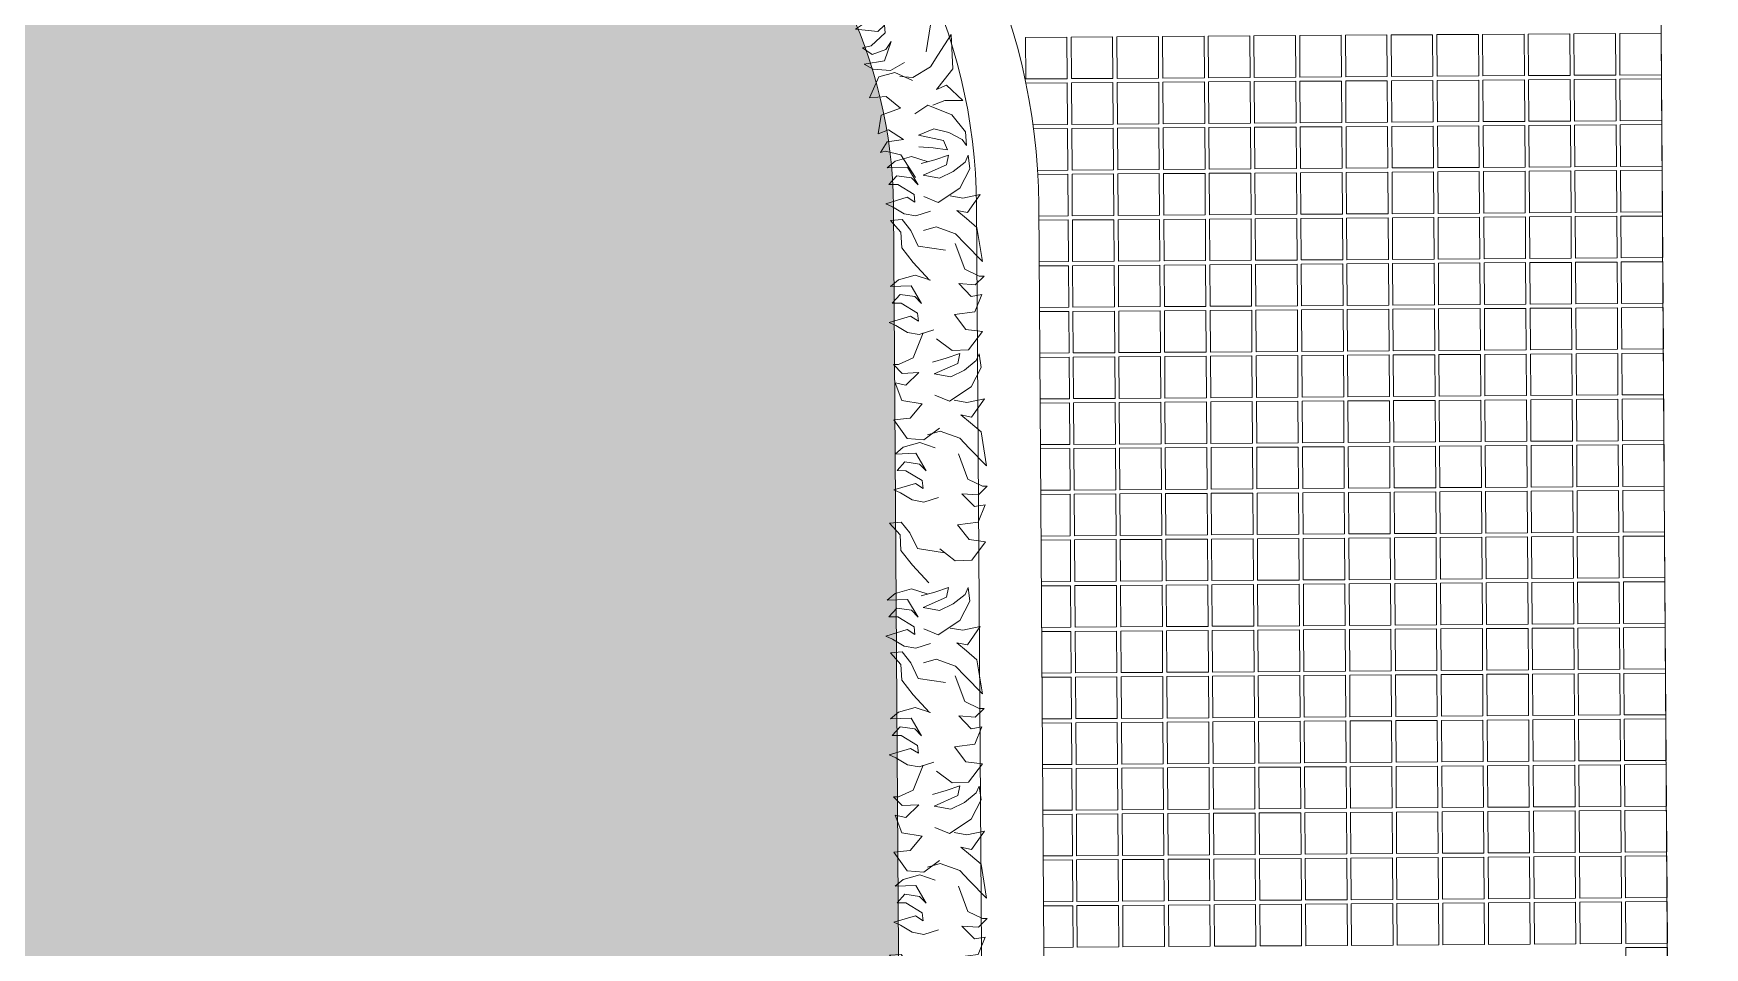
# Model space of a CAD drawing. Header units: millimetres. Extents: x -225363 to 347188, y -782467 to 813415.
# Drawn here: x 15672 to 19693, y 26110 to 28310 of the extents above; entities that cross this region are included whole.
import ezdxf

# ---------------------------------------------------------------- set-up
doc = ezdxf.new("R2010")
doc.units = ezdxf.units.MM
doc.layers.add('Xref SCN', color=8, linetype='Continuous', lineweight=0)

# ---------------------------------------------------------------- blocks, each defined once
blk = doc.blocks.new('tre')
at = {"layer": 'Xref SCN', "ltscale": 100}
for points in [[(220, 3680), (-60, 3640), (-140, 3480), (-230, 3370), (-350, 3380), (-240, 3500), (-230, 3660), (-110, 3810), (60, 3990)], [(350, 2660), (450, 2920), (600, 2990), (650, 2990), (560, 3080), (390, 3070), (520, 3200), (630, 3180), (560, 3360), (350, 3390), (470, 3540), (640, 3560), (500, 3750), (330, 3760), (170, 3640)], [(150, 3110), (0, 3160), (-120, 3140), (-240, 3070), (-310, 3040), (-90, 2970), (-10, 3020), (-20, 2940), (-190, 2840), (-280, 2840), (-200, 2750), (-50, 2770), (20, 2840), (-90, 2660), (-300, 2670), (-220, 2600), (-50, 2550), (110, 2600)], [(300, 2110), (430, 2130), (610, 2090), (480, 2280), (370, 2260), (470, 2340), (580, 2430), (640, 2780), (460, 2600), (360, 2500), (160, 2430), (30, 2470)], [(-30, 1420), (-130, 1680), (-280, 1750), (-330, 1750), (-240, 1840), (-70, 1830), (-200, 1960), (-310, 1940), (-240, 2120), (-30, 2150), (-150, 2300), (-320, 2320), (-180, 2510), (-10, 2520), (150, 2400)], [(70, 1720), (210, 1680), (350, 1630), (330, 1730), (90, 1840), (260, 1870), (400, 1800), (520, 1700), (550, 1630), (570, 1770), (470, 1970), (250, 2120), (100, 2060)], [(290, 500), (390, 760), (540, 830), (590, 830), (500, 920), (330, 910), (460, 1040), (570, 1020), (500, 1200), (290, 1230), (410, 1380), (580, 1400), (440, 1590), (270, 1600), (110, 1480)], [(80, 1390), (-70, 1440), (-190, 1420), (-310, 1350), (-380, 1320), (-160, 1250), (-80, 1300), (-90, 1220), (-260, 1120), (-350, 1120), (-270, 1030), (-120, 1050), (-50, 1120), (-160, 940), (-370, 950), (-290, 880), (-120, 830), (40, 880)], [(190, 570), (-90, 530), (-170, 370), (-260, 260), (-380, 270), (-270, 390), (-260, 550), (-140, 700), (30, 880)], [(230, 10), (360, 30), (540, -10), (410, 180), (300, 160), (400, 240), (510, 330), (570, 680), (390, 500), (290, 400), (90, 330), (-40, 370)], [(30, 170), (-120, 220), (-240, 200), (-360, 130), (-430, 100), (-210, 30), (-130, 80), (-140, 0), (-310, -100), (-400, -100), (-320, -190), (-170, -170), (-100, -100), (-210, -280), (-420, -270), (-340, -340), (-170, -390), (-10, -340)], [(-70, -320), (70, -360), (210, -410), (190, -310), (-50, -200), (120, -170), (260, -240), (380, -340), (410, -410), (430, -270), (330, -70), (110, 80), (-40, 20)]]:
    blk.add_lwpolyline(points, dxfattribs=at)
blk = doc.blocks.new('A$Cf999fc33')
at = {"layer": 'Xref SCN', "ltscale": 100}
for points in [[(73.8, 192), (72.9, 226.1), (69.8, 260.7), (91.3, 250.4), (102.2, 189.5), (118.9, 226.3), (111.2, 262.2), (95.5, 295.2), (81.4, 306.1), (114.3, 302.5), (153.8, 268.1), (175, 209.5), (152.7, 179)], [(175.7, 221.4), (187.8, 249.7), (189.2, 292.9), (224.7, 252.3), (213.8, 228.5), (237.7, 246.5), (264.5, 266.2), (347.4, 259.4), (296.1, 229.1), (267.6, 212.3), (240.1, 171), (241.5, 139.2)], [(303.3, 200.7), (368.1, 208.2), (392.7, 238.1), (395.6, 249.5), (410.7, 223.8), (398.6, 185.8), (435.6, 207.7), (437.5, 233.8), (474.2, 207.5), (468.8, 158.1), (509.8, 176.6), (524.2, 214), (559.1, 171.1), (551.5, 132), (515, 102.7)], [(0, 186.8), (53.1, 149), (60.2, 110.9), (57.3, 99.6), (83, 114.7), (90.6, 153.9), (112.5, 116.8), (101.6, 93), (146.5, 98.4), (165.5, 144.3), (192.5, 108.3), (187.1, 68.6), (238.4, 89.3), (250.5, 127.2), (232.7, 170.5)], [(393.6, 129.1), (396.2, 92.2), (384.7, 66.1), (361.8, 43), (350.9, 28.9), (347.9, 82.9), (363.9, 98.1), (345.2, 100.5), (312.6, 67.8), (307.4, 47.4), (291.6, 70.7), (304.9, 103.6), (324.8, 115.4), (277.6, 100.9), (267.6, 52.7), (256.4, 75), (255, 116.4), (275.7, 149.8)], [(526.9, 111.7), (501.6, 50.6), (460.6, 41.8), (430.4, 27.8), (425.7, 0), (459.3, 17.9), (496.2, 10.9), (537.2, 29.3), (587.9, 57.4)]]:
    blk.add_lwpolyline(points, dxfattribs=at)
blk = doc.blocks.new('A$C997e597b')
at = {"layer": 'Xref SCN', "ltscale": 3}
for points in [[(14470.5, 22525.4), (14471.2, 22425.4), (14371.2, 22424.7), (14370.5, 22524.7)], [(14580.5, 22526.1), (14581.2, 22426.1), (14481.2, 22425.5), (14480.5, 22525.5)], [(14690.5, 22526.9), (14691.2, 22426.9), (14591.2, 22426.2), (14590.5, 22526.2)], [(14800.5, 22527.6), (14801.2, 22427.6), (14701.2, 22426.9), (14700.5, 22526.9)], [(14910.5, 22528.4), (14911.2, 22428.4), (14811.2, 22427.7), (14810.5, 22527.7)], [(15020.5, 22529.1), (15021.2, 22429.1), (14921.2, 22428.4), (14920.5, 22528.4)], [(15130.5, 22529.8), (15131.2, 22429.8), (15031.2, 22429.2), (15030.5, 22529.2)], [(15240.5, 22530.6), (15241.2, 22430.6), (15141.2, 22429.9), (15140.5, 22529.9)], [(15350.5, 22531.3), (15351.2, 22431.3), (15251.2, 22430.6), (15250.5, 22530.6)], [(15460.5, 22532.1), (15461.2, 22432.1), (15361.2, 22431.4), (15360.5, 22531.4)], [(15570.5, 22532.8), (15571.2, 22432.8), (15471.2, 22432.1), (15470.5, 22532.1)], [(15680.5, 22533.5), (15681.2, 22433.5), (15581.2, 22432.9), (15580.5, 22532.9)], [(15790.5, 22534.3), (15791.2, 22434.3), (15691.2, 22433.6), (15690.5, 22533.6)], [(15900.5, 22535), (15901.2, 22435), (15801.2, 22434.3), (15800.5, 22534.3)], [(14581.3, 22416.1), (14581.9, 22316.1), (14481.9, 22315.5), (14481.3, 22415.5)], [(14691.3, 22416.9), (14691.9, 22316.9), (14591.9, 22316.2), (14591.3, 22416.2)], [(14801.3, 22417.6), (14801.9, 22317.6), (14701.9, 22316.9), (14701.3, 22416.9)], [(14911.3, 22418.4), (14911.9, 22318.4), (14811.9, 22317.7), (14811.3, 22417.7)], [(15021.2, 22419.1), (15021.9, 22319.1), (14921.9, 22318.4), (14921.3, 22418.4)], [(15131.2, 22419.8), (15131.9, 22319.8), (15031.9, 22319.2), (15031.2, 22419.2)], [(15241.2, 22420.6), (15241.9, 22320.6), (15141.9, 22319.9), (15141.2, 22419.9)], [(15351.2, 22421.3), (15351.9, 22321.3), (15251.9, 22320.6), (15251.2, 22420.6)], [(15461.2, 22422.1), (15461.9, 22322.1), (15361.9, 22321.4), (15361.2, 22421.4)], [(15571.2, 22422.8), (15571.9, 22322.8), (15471.9, 22322.1), (15471.2, 22422.1)], [(15681.2, 22423.5), (15681.9, 22323.5), (15581.9, 22322.9), (15581.2, 22422.9)], [(15791.2, 22424.3), (15791.9, 22324.3), (15691.9, 22323.6), (15691.2, 22423.6)], [(15901.2, 22425), (15901.9, 22325), (15801.9, 22324.3), (15801.2, 22424.3)], [(14582, 22306.1), (14582.7, 22206.1), (14482.7, 22205.5), (14482, 22305.5)], [(14692, 22306.9), (14692.7, 22206.9), (14592.7, 22206.2), (14592, 22306.2)], [(14802, 22307.6), (14802.7, 22207.6), (14702.7, 22206.9), (14702, 22306.9)], [(14912, 22308.4), (14912.7, 22208.4), (14812.7, 22207.7), (14812, 22307.7)], [(15022, 22309.1), (15022.7, 22209.1), (14922.7, 22208.4), (14922, 22308.4)], [(15132, 22309.8), (15132.7, 22209.8), (15032.7, 22209.2), (15032, 22309.2)], [(15242, 22310.6), (15242.7, 22210.6), (15142.7, 22209.9), (15142, 22309.9)], [(15352, 22311.3), (15352.7, 22211.3), (15252.7, 22210.6), (15252, 22310.6)], [(15462, 22312.1), (15462.7, 22212.1), (15362.7, 22211.4), (15362, 22311.4)], [(15572, 22312.8), (15572.7, 22212.8), (15472.7, 22212.1), (15472, 22312.1)], [(15682, 22313.5), (15682.6, 22213.5), (15582.6, 22212.9), (15582, 22312.9)], [(15792, 22314.3), (15792.6, 22214.3), (15692.6, 22213.6), (15692, 22313.6)], [(15902, 22315), (15902.6, 22215), (15802.6, 22214.3), (15802, 22314.3)], [(14802.7, 22197.6), (14803.4, 22097.6), (14703.4, 22096.9), (14702.7, 22196.9)], [(14912.7, 22198.4), (14913.4, 22098.4), (14813.4, 22097.7), (14812.7, 22197.7)], [(15022.7, 22199.1), (15023.4, 22099.1), (14923.4, 22098.4), (14922.7, 22198.4)], [(15132.7, 22199.8), (15133.4, 22099.8), (15033.4, 22099.2), (15032.7, 22199.2)], [(15242.7, 22200.6), (15243.4, 22100.6), (15143.4, 22099.9), (15142.7, 22199.9)], [(15352.7, 22201.3), (15353.4, 22101.3), (15253.4, 22100.6), (15252.7, 22200.6)], [(15462.7, 22202.1), (15463.4, 22102.1), (15363.4, 22101.4), (15362.7, 22201.4)], [(15572.7, 22202.8), (15573.4, 22102.8), (15473.4, 22102.1), (15472.7, 22202.1)], [(15682.7, 22203.5), (15683.4, 22103.5), (15583.4, 22102.9), (15582.7, 22202.9)], [(15792.7, 22204.3), (15793.4, 22104.3), (15693.4, 22103.6), (15692.7, 22203.6)], [(15902.7, 22205), (15903.4, 22105), (15803.4, 22104.3), (15802.7, 22204.3)], [(14582.7, 22196.1), (14583.4, 22096.1), (14483.4, 22095.5), (14482.7, 22195.5)], [(14692.7, 22196.9), (14693.4, 22096.9), (14593.4, 22096.2), (14592.7, 22196.2)], [(14583.5, 22086.1), (14584.2, 21986.1), (14484.2, 21985.5), (14483.5, 22085.5)], [(14693.5, 22086.9), (14694.2, 21986.9), (14594.2, 21986.2), (14593.5, 22086.2)], [(14803.5, 22087.6), (14804.1, 21987.6), (14704.2, 21986.9), (14703.5, 22086.9)], [(14913.5, 22088.4), (14914.1, 21988.4), (14814.1, 21987.7), (14813.5, 22087.7)], [(15023.5, 22089.1), (15024.1, 21989.1), (14924.1, 21988.4), (14923.5, 22088.4)], [(15133.5, 22089.8), (15134.1, 21989.8), (15034.1, 21989.2), (15033.5, 22089.2)], [(15243.5, 22090.6), (15244.1, 21990.6), (15144.1, 21989.9), (15143.5, 22089.9)], [(15353.5, 22091.3), (15354.1, 21991.3), (15254.1, 21990.7), (15253.5, 22090.6)], [(15463.5, 22092.1), (15464.1, 21992.1), (15364.1, 21991.4), (15363.5, 22091.4)], [(15573.5, 22092.8), (15574.1, 21992.8), (15474.1, 21992.1), (15473.5, 22092.1)], [(15683.5, 22093.5), (15684.1, 21993.5), (15584.1, 21992.9), (15583.5, 22092.9)], [(15793.5, 22094.3), (15794.1, 21994.3), (15694.1, 21993.6), (15693.5, 22093.6)], [(15903.5, 22095), (15904.1, 21995), (15804.1, 21994.4), (15803.5, 22094.3)], [(14584.2, 21976.1), (14584.9, 21876.1), (14484.9, 21875.5), (14484.2, 21975.5)], [(14694.2, 21976.9), (14694.9, 21876.9), (14594.9, 21876.2), (14594.2, 21976.2)], [(14804.2, 21977.6), (14804.9, 21877.6), (14704.9, 21877), (14704.2, 21976.9)], [(14914.2, 21978.4), (14914.9, 21878.4), (14814.9, 21877.7), (14814.2, 21977.7)], [(15024.2, 21979.1), (15024.9, 21879.1), (14924.9, 21878.4), (14924.2, 21978.4)], [(15134.2, 21979.8), (15134.9, 21879.8), (15034.9, 21879.2), (15034.2, 21979.2)], [(15244.2, 21980.6), (15244.9, 21880.6), (15144.9, 21879.9), (15144.2, 21979.9)], [(15354.2, 21981.3), (15354.9, 21881.3), (15254.9, 21880.7), (15254.2, 21980.7)], [(15464.2, 21982.1), (15464.9, 21882.1), (15364.9, 21881.4), (15364.2, 21981.4)], [(15574.2, 21982.8), (15574.9, 21882.8), (15474.9, 21882.1), (15474.2, 21982.1)], [(15684.2, 21983.5), (15684.9, 21883.5), (15584.9, 21882.9), (15584.2, 21982.9)], [(15794.2, 21984.3), (15794.9, 21884.3), (15694.9, 21883.6), (15694.2, 21983.6)], [(15904.2, 21985), (15904.9, 21885), (15804.9, 21884.4), (15804.2, 21984.4)], [(14585, 21866.1), (14585.6, 21766.1), (14485.6, 21765.5), (14485, 21865.5)], [(14695, 21866.9), (14695.6, 21766.9), (14595.6, 21766.2), (14595, 21866.2)], [(14805, 21867.6), (14805.6, 21767.6), (14705.6, 21767), (14705, 21867)], [(14915, 21868.4), (14915.6, 21768.4), (14815.6, 21767.7), (14815, 21867.7)], [(15025, 21869.1), (15025.6, 21769.1), (14925.6, 21768.4), (14925, 21868.4)], [(15134.9, 21869.8), (15135.6, 21769.8), (15035.6, 21769.2), (15035, 21869.2)], [(15244.9, 21870.6), (15245.6, 21770.6), (15145.6, 21769.9), (15144.9, 21869.9)], [(15354.9, 21871.3), (15355.6, 21771.3), (15255.6, 21770.7), (15254.9, 21870.7)], [(15464.9, 21872.1), (15465.6, 21772.1), (15365.6, 21771.4), (15364.9, 21871.4)], [(15574.9, 21872.8), (15575.6, 21772.8), (15475.6, 21772.1), (15474.9, 21872.1)], [(15684.9, 21873.5), (15685.6, 21773.5), (15585.6, 21772.9), (15584.9, 21872.9)], [(15794.9, 21874.3), (15795.6, 21774.3), (15695.6, 21773.6), (15694.9, 21873.6)], [(15904.9, 21875), (15905.6, 21775), (15805.6, 21774.4), (15804.9, 21874.4)], [(14585.7, 21756.1), (14586.4, 21656.1), (14486.4, 21655.5), (14485.7, 21755.5)], [(14695.7, 21756.9), (14696.4, 21656.9), (14596.4, 21656.2), (14595.7, 21756.2)], [(14805.7, 21757.6), (14806.4, 21657.6), (14706.4, 21657), (14705.7, 21757)], [(14915.7, 21758.4), (14916.4, 21658.4), (14816.4, 21657.7), (14815.7, 21757.7)], [(15025.7, 21759.1), (15026.4, 21659.1), (14926.4, 21658.4), (14925.7, 21758.4)], [(15135.7, 21759.8), (15136.4, 21659.9), (15036.4, 21659.2), (15035.7, 21759.2)], [(15245.7, 21760.6), (15246.4, 21660.6), (15146.4, 21659.9), (15145.7, 21759.9)], [(15355.7, 21761.3), (15356.4, 21661.3), (15256.4, 21660.7), (15255.7, 21760.7)], [(15465.7, 21762.1), (15466.4, 21662.1), (15366.4, 21661.4), (15365.7, 21761.4)], [(15575.7, 21762.8), (15576.4, 21662.8), (15476.4, 21662.1), (15475.7, 21762.1)], [(15685.7, 21763.5), (15686.3, 21663.6), (15586.4, 21662.9), (15585.7, 21762.9)], [(15795.7, 21764.3), (15796.3, 21664.3), (15696.3, 21663.6), (15695.7, 21763.6)], [(15905.7, 21765), (15906.3, 21665), (15806.3, 21664.4), (15805.7, 21764.4)], [(14586.4, 21646.1), (14587.1, 21546.2), (14487.1, 21545.5), (14486.4, 21645.5)], [(14696.4, 21646.9), (14697.1, 21546.9), (14597.1, 21546.2), (14596.4, 21646.2)], [(14806.4, 21647.6), (14807.1, 21547.6), (14707.1, 21547), (14706.4, 21647)], [(14916.4, 21648.4), (14917.1, 21548.4), (14817.1, 21547.7), (14816.4, 21647.7)], [(15026.4, 21649.1), (15027.1, 21549.1), (14927.1, 21548.4), (14926.4, 21648.4)], [(15136.4, 21649.9), (15137.1, 21549.9), (15037.1, 21549.2), (15036.4, 21649.2)], [(15246.4, 21650.6), (15247.1, 21550.6), (15147.1, 21549.9), (15146.4, 21649.9)], [(15356.4, 21651.3), (15357.1, 21551.3), (15257.1, 21550.7), (15256.4, 21650.7)], [(15466.4, 21652.1), (15467.1, 21552.1), (15367.1, 21551.4), (15366.4, 21651.4)], [(15576.4, 21652.8), (15577.1, 21552.8), (15477.1, 21552.1), (15476.4, 21652.1)], [(15686.4, 21653.6), (15687.1, 21553.6), (15587.1, 21552.9), (15586.4, 21652.9)], [(15796.4, 21654.3), (15797.1, 21554.3), (15697.1, 21553.6), (15696.4, 21653.6)], [(15906.4, 21655), (15907.1, 21555), (15807.1, 21554.4), (15806.4, 21654.4)], [(14587.2, 21536.2), (14587.9, 21436.2), (14487.9, 21435.5), (14487.2, 21535.5)], [(14697.2, 21536.9), (14697.9, 21436.9), (14597.9, 21436.2), (14597.2, 21536.2)], [(14807.2, 21537.6), (14807.8, 21437.6), (14707.9, 21437), (14707.2, 21537)], [(14917.2, 21538.4), (14917.8, 21438.4), (14817.8, 21437.7), (14817.2, 21537.7)], [(15027.2, 21539.1), (15027.8, 21439.1), (14927.8, 21438.4), (14927.2, 21538.4)], [(15137.2, 21539.9), (15137.8, 21439.9), (15037.8, 21439.2), (15037.2, 21539.2)], [(15247.2, 21540.6), (15247.8, 21440.6), (15147.8, 21439.9), (15147.2, 21539.9)], [(15357.2, 21541.3), (15357.8, 21441.3), (15257.8, 21440.7), (15257.2, 21540.7)], [(15467.2, 21542.1), (15467.8, 21442.1), (15367.8, 21441.4), (15367.2, 21541.4)], [(15577.2, 21542.8), (15577.8, 21442.8), (15477.8, 21442.1), (15477.2, 21542.1)], [(15687.2, 21543.6), (15687.8, 21443.6), (15587.8, 21442.9), (15587.2, 21542.9)], [(15797.2, 21544.3), (15797.8, 21444.3), (15697.8, 21443.6), (15697.2, 21543.6)], [(15907.2, 21545), (15907.8, 21445), (15807.8, 21444.4), (15807.2, 21544.4)], [(15687.9, 21433.6), (15688.6, 21333.6), (15588.6, 21332.9), (15587.9, 21432.9)], [(15797.9, 21434.3), (15798.6, 21334.3), (15698.6, 21333.6), (15697.9, 21433.6)], [(15907.9, 21435), (15908.6, 21335), (15808.6, 21334.4), (15807.9, 21434.4)], [(14587.9, 21426.2), (14588.6, 21326.2), (14488.6, 21325.5), (14487.9, 21425.5)], [(14697.9, 21426.9), (14698.6, 21326.9), (14598.6, 21326.2), (14597.9, 21426.2)], [(14807.9, 21427.6), (14808.6, 21327.6), (14708.6, 21327), (14707.9, 21427)], [(14917.9, 21428.4), (14918.6, 21328.4), (14818.6, 21327.7), (14817.9, 21427.7)], [(15027.9, 21429.1), (15028.6, 21329.1), (14928.6, 21328.4), (14927.9, 21428.4)], [(15137.9, 21429.9), (15138.6, 21329.9), (15038.6, 21329.2), (15037.9, 21429.2)], [(15247.9, 21430.6), (15248.6, 21330.6), (15148.6, 21329.9), (15147.9, 21429.9)], [(15357.9, 21431.3), (15358.6, 21331.3), (15258.6, 21330.7), (15257.9, 21430.7)], [(15467.9, 21432.1), (15468.6, 21332.1), (15368.6, 21331.4), (15367.9, 21431.4)], [(15577.9, 21432.8), (15578.6, 21332.8), (15478.6, 21332.1), (15477.9, 21432.1)], [(14588.7, 21316.2), (14589.3, 21216.2), (14489.3, 21215.5), (14488.7, 21315.5)], [(14698.7, 21316.9), (14699.3, 21216.9), (14599.3, 21216.2), (14598.7, 21316.2)], [(14808.7, 21317.6), (14809.3, 21217.6), (14709.3, 21217), (14708.7, 21317)], [(14918.7, 21318.4), (14919.3, 21218.4), (14819.3, 21217.7), (14818.7, 21317.7)], [(15028.7, 21319.1), (15029.3, 21219.1), (14929.3, 21218.4), (14928.7, 21318.4)], [(15138.6, 21319.9), (15139.3, 21219.9), (15039.3, 21219.2), (15038.7, 21319.2)], [(15248.6, 21320.6), (15249.3, 21220.6), (15149.3, 21219.9), (15148.6, 21319.9)], [(15358.6, 21321.3), (15359.3, 21221.3), (15259.3, 21220.7), (15258.6, 21320.7)], [(15468.6, 21322.1), (15469.3, 21222.1), (15369.3, 21221.4), (15368.6, 21321.4)], [(15578.6, 21322.8), (15579.3, 21222.8), (15479.3, 21222.1), (15478.6, 21322.1)], [(15688.6, 21323.6), (15689.3, 21223.6), (15589.3, 21222.9), (15588.6, 21322.9)], [(15798.6, 21324.3), (15799.3, 21224.3), (15699.3, 21223.6), (15698.6, 21323.6)], [(15908.6, 21325), (15909.3, 21225), (15809.3, 21224.4), (15808.6, 21324.4)], [(14589.4, 21206.2), (14590.1, 21106.2), (14490.1, 21105.5), (14489.4, 21205.5)], [(14699.4, 21206.9), (14700.1, 21106.9), (14600.1, 21106.2), (14599.4, 21206.2)], [(14809.4, 21207.6), (14810.1, 21107.6), (14710.1, 21107), (14709.4, 21207)], [(14919.4, 21208.4), (14920.1, 21108.4), (14820.1, 21107.7), (14819.4, 21207.7)], [(15029.4, 21209.1), (15030.1, 21109.1), (14930.1, 21108.4), (14929.4, 21208.4)], [(15139.4, 21209.9), (15140.1, 21109.9), (15040.1, 21109.2), (15039.4, 21209.2)], [(15249.4, 21210.6), (15250.1, 21110.6), (15150.1, 21109.9), (15149.4, 21209.9)], [(15359.4, 21211.3), (15360.1, 21111.3), (15260.1, 21110.7), (15259.4, 21210.7)], [(15469.4, 21212.1), (15470.1, 21112.1), (15370.1, 21111.4), (15369.4, 21211.4)], [(15579.4, 21212.8), (15580.1, 21112.8), (15480.1, 21112.2), (15479.4, 21212.1)], [(15689.4, 21213.6), (15690, 21113.6), (15590.1, 21112.9), (15589.4, 21212.9)], [(15799.4, 21214.3), (15800, 21114.3), (15700, 21113.6), (15699.4, 21213.6)], [(15909.4, 21215), (15910, 21115), (15810, 21114.4), (15809.4, 21214.4)], [(14590.1, 21096.2), (14590.8, 20996.2), (14490.8, 20995.5), (14490.1, 21095.5)], [(14700.1, 21096.9), (14700.8, 20996.9), (14600.8, 20996.2), (14600.1, 21096.2)], [(14810.1, 21097.6), (14810.8, 20997.6), (14710.8, 20997), (14710.1, 21097)], [(14920.1, 21098.4), (14920.8, 20998.4), (14820.8, 20997.7), (14820.1, 21097.7)], [(15030.1, 21099.1), (15030.8, 20999.1), (14930.8, 20998.5), (14930.1, 21098.4)], [(15140.1, 21099.9), (15140.8, 20999.9), (15040.8, 20999.2), (15040.1, 21099.2)], [(15250.1, 21100.6), (15250.8, 21000.6), (15150.8, 20999.9), (15150.1, 21099.9)], [(15360.1, 21101.3), (15360.8, 21001.3), (15260.8, 21000.7), (15260.1, 21100.7)], [(15470.1, 21102.1), (15470.8, 21002.1), (15370.8, 21001.4), (15370.1, 21101.4)], [(15580.1, 21102.8), (15580.8, 21002.8), (15480.8, 21002.2), (15480.1, 21102.2)], [(15690.1, 21103.6), (15690.8, 21003.6), (15590.8, 21002.9), (15590.1, 21102.9)], [(15800.1, 21104.3), (15800.8, 21004.3), (15700.8, 21003.6), (15700.1, 21103.6)], [(15910.1, 21105), (15910.8, 21005), (15810.8, 21004.4), (15810.1, 21104.4)], [(15250.9, 20990.6), (15251.5, 20890.6), (15151.5, 20889.9), (15150.9, 20989.9)], [(15360.9, 20991.3), (15361.5, 20891.3), (15261.5, 20890.7), (15260.9, 20990.7)], [(15470.9, 20992.1), (15471.5, 20892.1), (15371.5, 20891.4), (15370.9, 20991.4)], [(15580.9, 20992.8), (15581.5, 20892.8), (15481.5, 20892.2), (15480.9, 20992.2)], [(15690.9, 20993.6), (15691.5, 20893.6), (15591.5, 20892.9), (15590.9, 20992.9)], [(15800.9, 20994.3), (15801.5, 20894.3), (15701.5, 20893.6), (15700.9, 20993.6)], [(15910.9, 20995), (15911.5, 20895), (15811.5, 20894.4), (15810.9, 20994.4)], [(14590.9, 20986.2), (14591.6, 20886.2), (14491.6, 20885.5), (14490.9, 20985.5)], [(14700.9, 20986.9), (14701.6, 20886.9), (14601.6, 20886.2), (14600.9, 20986.2)], [(14810.9, 20987.6), (14811.6, 20887.6), (14711.6, 20887), (14710.9, 20987)], [(14920.9, 20988.4), (14921.5, 20888.4), (14821.5, 20887.7), (14820.9, 20987.7)], [(15030.9, 20989.1), (15031.5, 20889.1), (14931.5, 20888.5), (14930.9, 20988.5)], [(15140.9, 20989.9), (15141.5, 20889.9), (15041.5, 20889.2), (15040.9, 20989.2)], [(14591.6, 20876.2), (14592.3, 20776.2), (14492.3, 20775.5), (14491.6, 20875.5)], [(14701.6, 20876.9), (14702.3, 20776.9), (14602.3, 20776.2), (14601.6, 20876.2)], [(14811.6, 20877.6), (14812.3, 20777.6), (14712.3, 20777), (14711.6, 20877)], [(14921.6, 20878.4), (14922.3, 20778.4), (14822.3, 20777.7), (14821.6, 20877.7)], [(15031.6, 20879.1), (15032.3, 20779.1), (14932.3, 20778.5), (14931.6, 20878.5)], [(15141.6, 20879.9), (15142.3, 20779.9), (15042.3, 20779.2), (15041.6, 20879.2)], [(15251.6, 20880.6), (15252.3, 20780.6), (15152.3, 20779.9), (15151.6, 20879.9)], [(15361.6, 20881.3), (15362.3, 20781.4), (15262.3, 20780.7), (15261.6, 20880.7)], [(15471.6, 20882.1), (15472.3, 20782.1), (15372.3, 20781.4), (15371.6, 20881.4)], [(15581.6, 20882.8), (15582.3, 20782.8), (15482.3, 20782.2), (15481.6, 20882.2)], [(15691.6, 20883.6), (15692.3, 20783.6), (15592.3, 20782.9), (15591.6, 20882.9)], [(15801.6, 20884.3), (15802.3, 20784.3), (15702.3, 20783.6), (15701.6, 20883.6)], [(15911.6, 20885), (15912.3, 20785.1), (15812.3, 20784.4), (15811.6, 20884.4)], [(14592.4, 20766.2), (14593, 20666.2), (14493, 20665.5), (14492.4, 20765.5)], [(14702.4, 20766.9), (14703, 20666.9), (14603, 20666.2), (14602.4, 20766.2)], [(14812.4, 20767.6), (14813, 20667.7), (14713, 20667), (14712.4, 20767)], [(14922.4, 20768.4), (14923, 20668.4), (14823, 20667.7), (14822.4, 20767.7)], [(15032.4, 20769.1), (15033, 20669.1), (14933, 20668.5), (14932.4, 20768.5)], [(15142.4, 20769.9), (15143, 20669.9), (15043, 20669.2), (15042.4, 20769.2)], [(15252.3, 20770.6), (15253, 20670.6), (15153, 20669.9), (15152.3, 20769.9)], [(15362.3, 20771.4), (15363, 20671.4), (15263, 20670.7), (15262.3, 20770.7)], [(15472.3, 20772.1), (15473, 20672.1), (15373, 20671.4), (15372.3, 20771.4)], [(15582.3, 20772.8), (15583, 20672.8), (15483, 20672.2), (15482.3, 20772.2)], [(15692.3, 20773.6), (15693, 20673.6), (15593, 20672.9), (15592.3, 20772.9)], [(15802.3, 20774.3), (15803, 20674.3), (15703, 20673.6), (15702.3, 20773.6)], [(15912.3, 20775.1), (15913, 20675.1), (15813, 20674.4), (15812.3, 20774.4)], [(14593.1, 20656.2), (14593.8, 20556.2), (14493.8, 20555.5), (14493.1, 20655.5)], [(14703.1, 20656.9), (14703.8, 20556.9), (14603.8, 20556.2), (14603.1, 20656.2)], [(14813.1, 20657.7), (14813.8, 20557.7), (14713.8, 20557), (14713.1, 20657)], [(14923.1, 20658.4), (14923.8, 20558.4), (14823.8, 20557.7), (14823.1, 20657.7)], [(15033.1, 20659.1), (15033.8, 20559.1), (14933.8, 20558.5), (14933.1, 20658.5)], [(15143.1, 20659.9), (15143.8, 20559.9), (15043.8, 20559.2), (15043.1, 20659.2)], [(15253.1, 20660.6), (15253.8, 20560.6), (15153.8, 20559.9), (15153.1, 20659.9)], [(15363.1, 20661.4), (15363.8, 20561.4), (15263.8, 20560.7), (15263.1, 20660.7)], [(15473.1, 20662.1), (15473.8, 20562.1), (15373.8, 20561.4), (15373.1, 20661.4)], [(15583.1, 20662.8), (15583.8, 20562.8), (15483.8, 20562.2), (15483.1, 20662.2)], [(15693.1, 20663.6), (15693.8, 20563.6), (15593.8, 20562.9), (15593.1, 20662.9)], [(15803.1, 20664.3), (15803.7, 20564.3), (15703.8, 20563.6), (15703.1, 20663.6)], [(15913.1, 20665.1), (15913.7, 20565.1), (15813.7, 20564.4), (15813.1, 20664.4)], [(14923.8, 20548.4), (14924.5, 20448.4), (14824.5, 20447.7), (14823.8, 20547.7)], [(15033.8, 20549.1), (15034.5, 20449.1), (14934.5, 20448.5), (14933.8, 20548.5)], [(15143.8, 20549.9), (15144.5, 20449.9), (15044.5, 20449.2), (15043.8, 20549.2)], [(15253.8, 20550.6), (15254.5, 20450.6), (15154.5, 20449.9), (15153.8, 20549.9)], [(15363.8, 20551.4), (15364.5, 20451.4), (15264.5, 20450.7), (15263.8, 20550.7)], [(15473.8, 20552.1), (15474.5, 20452.1), (15374.5, 20451.4), (15373.8, 20551.4)], [(15583.8, 20552.8), (15584.5, 20452.8), (15484.5, 20452.2), (15483.8, 20552.2)], [(15693.8, 20553.6), (15694.5, 20453.6), (15594.5, 20452.9), (15593.8, 20552.9)], [(15803.8, 20554.3), (15804.5, 20454.3), (15704.5, 20453.6), (15703.8, 20553.6)], [(15913.8, 20555.1), (15914.5, 20455.1), (15814.5, 20454.4), (15813.8, 20554.4)], [(14593.8, 20546.2), (14594.5, 20446.2), (14494.5, 20445.5), (14493.8, 20545.5)], [(14703.8, 20546.9), (14704.5, 20446.9), (14604.5, 20446.2), (14603.8, 20546.2)], [(14813.8, 20547.7), (14814.5, 20447.7), (14714.5, 20447), (14713.8, 20547)], [(14594.6, 20436.2), (14595.3, 20336.2), (14495.3, 20335.5), (14494.6, 20435.5)], [(14704.6, 20436.9), (14705.3, 20336.9), (14605.3, 20336.2), (14604.6, 20436.2)], [(14814.6, 20437.7), (14815.3, 20337.7), (14715.3, 20337), (14714.6, 20437)], [(14924.6, 20438.4), (14925.2, 20338.4), (14825.3, 20337.7), (14824.6, 20437.7)], [(15034.6, 20439.1), (15035.2, 20339.1), (14935.2, 20338.5), (14934.6, 20438.5)], [(15144.6, 20439.9), (15145.2, 20339.9), (15045.2, 20339.2), (15044.6, 20439.2)], [(15254.6, 20440.6), (15255.2, 20340.6), (15155.2, 20339.9), (15154.6, 20439.9)], [(15364.6, 20441.4), (15365.2, 20341.4), (15265.2, 20340.7), (15264.6, 20440.7)], [(15474.6, 20442.1), (15475.2, 20342.1), (15375.2, 20341.4), (15374.6, 20441.4)], [(15584.6, 20442.8), (15585.2, 20342.8), (15485.2, 20342.2), (15484.6, 20442.2)], [(15694.6, 20443.6), (15695.2, 20343.6), (15595.2, 20342.9), (15594.6, 20442.9)], [(15804.6, 20444.3), (15805.2, 20344.3), (15705.2, 20343.6), (15704.6, 20443.6)], [(15914.6, 20445.1), (15915.2, 20345.1), (15815.2, 20344.4), (15814.6, 20444.4)], [(15915.3, 20335.1), (15916, 20235.1), (15816, 20234.4), (15815.3, 20334.4)]]:
    blk.add_lwpolyline(points, close=True, dxfattribs=at)
for points in [[(14371.9, 22414.7), (14471.3, 22415.4), (14471.9, 22315.4), (14389, 22314.8)], [(14390.4, 22304.8), (14472, 22305.4), (14472.7, 22205.4), (14400, 22204.9)], [(14400.6, 22194.9), (14472.7, 22195.4), (14473.4, 22095.4), (14403.1, 22094.9)], [(14403.2, 22084.9), (14473.5, 22085.4), (14474.2, 21985.4), (14403.8, 21984.9)], [(14403.9, 21974.9), (14474.2, 21975.4), (14474.9, 21875.4), (14404.6, 21874.9)], [(14404.6, 21864.9), (14475, 21865.4), (14475.6, 21765.4), (14405.3, 21764.9)], [(14405.4, 21754.9), (14475.7, 21755.4), (14476.4, 21655.4), (14406, 21654.9)], [(14406.1, 21644.9), (14476.4, 21645.4), (14477.1, 21545.4), (14406.8, 21544.9)], [(14406.9, 21534.9), (14477.2, 21535.4), (14477.9, 21435.4), (14407.5, 21434.9)], [(14407.6, 21424.9), (14477.9, 21425.4), (14478.6, 21325.4), (14408.3, 21324.9)], [(14408.3, 21314.9), (14478.7, 21315.4), (14479.3, 21215.4), (14409, 21214.9)], [(14409.1, 21204.9), (14479.4, 21205.4), (14480.1, 21105.4), (14409.8, 21104.9)], [(14409.8, 21094.9), (14480.1, 21095.4), (14480.8, 20995.4), (14410.5, 20995)], [(14410.6, 20985), (14480.9, 20985.4), (14481.6, 20885.4), (14411.2, 20885)], [(14411.3, 20875), (14481.6, 20875.4), (14482.3, 20775.4), (14412, 20775)], [(14412, 20765), (14482.4, 20765.4), (14483, 20665.4), (14412.7, 20665)], [(14412.8, 20655), (14483.1, 20655.4), (14483.8, 20555.4), (14413.5, 20555)], [(14413.5, 20545), (14483.8, 20545.4), (14484.5, 20445.4), (14414.2, 20445)], [(14414.3, 20435), (14484.6, 20435.4), (14485.3, 20335.4), (14414.9, 20335)]]:
    blk.add_lwpolyline(points, dxfattribs=at)
blk = doc.blocks.new('Xref SCN')
at = {"layer": 'Xref SCN', "ltscale": 3}
h = blk.add_hatch(dxfattribs=at)
h.set_pattern_fill('CROSS', color=256, scale=30, angle=197)
h.set_pattern_definition([(197, (-1424125.8, -442865.07), (-126.479246, -237.872866), [95.25, -285.75]), (287, (-1424185.26, -442833.45), (237.872866, -126.479246), [95.25, -285.75])])
edge = h.paths.add_edge_path()
edge.add_line((10158.3, 16567.3), (1851.3, 14451.4))
edge.add_arc((2136.7, 13337.4), 1150, 104.3699, 180.3856)
edge.add_line((986.8, 13329.7), (1035.4, 6105.3))
edge.add_arc((2185.4, 6113.1), 1150, 180.3856, 250.1333)
edge.add_arc((-23.6, -0.1), 5350, 54.441, 70.1333, ccw=False)
edge.add_arc((3168.4, 4685.8), 343.2, 256.3943, 333.3422)
edge.add_arc((7788.2, 2340.3), 4837.9, 44.3307, 153.0645, ccw=False)
edge.add_arc((13743.2, 8157.8), 3487.1, 224.3307, 435.8788)
edge.add_arc((16212.7, 17236.7), 5922.7, 187.71586, 254.13812, ccw=False)
edge.add_arc((10541.9, 16468.3), 200, 187.6327, 187.7159, ccw=False)
edge.add_arc((10195, 16421.9), 150, 7.6327, 104.1621)
edge = h.paths.add_edge_path()
edge.add_arc((-13757.9, 9268.2), 1150, 104.3599, 180.4403)
edge.add_line((-14907.8, 9259.4), (-14907.8, 2149))
edge.add_arc((-13757.9, 2157.9), 1150, 180.4403, 270.3856)
edge.add_line((-13750.1, 1007.9), (-6129, 1058.9))
edge.add_arc((-6136.7, 2208.8), 1150, 270.3859, 340.1337)
edge.add_arc((-23.6, -0.1), 5350, 110.6378, 160.1333, ccw=False)
edge.add_arc((-2314.5, 6082.8), 1150, 290.6378, 360.3856)
edge.add_line((-1164.6, 6090.5), (-1205.6, 12195.1))
edge.add_arc((-2355.6, 12187.3), 1150, 0.3856, 104.3599)
edge.add_line((-2640.8, 13301.4), (-14043.1, 10382.3))
edge = h.paths.add_edge_path()
edge.add_line((-13750.1, -8364.8), (-2217.8, -8288))
edge.add_arc((-2225.6, -7138), 1150, 270.3861, 360.3861)
edge.add_line((-1075.6, -7130.3), (-1082.5, -6105.5))
edge.add_arc((-2232.5, -6113.2), 1150, 0.3856, 70.1333)
edge.add_arc((-23.6, -0.1), 5350, 200.6378, 250.1333, ccw=False)
edge.add_arc((-6106.4, -2291.1), 1150, 20.6378, 90.3856)
edge.add_line((-6114.2, -1141.1), (-13765.6, -1192.1))
edge.add_arc((-13757.8, -2342), 1150, 90.3861, 180.441)
edge.add_line((-14907.8, -2350.9), (-14907.8, -7223.7))
edge.add_arc((-13757.9, -7214.9), 1150, 180.4404, 270.3856)
edge.add_arc((-13747.8, -8714.8), 350, 90.3818, 90.3856, ccw=False)
at = {"layer": 'Xref SCN'}
for points in [[(10072.1, 16906.5), (1764.7, 14790.6, 0.344453), (636.8, 13327.3), (685.4, 6103, 0.314089), (1675.6, 4702.4, -0.071325), (2928.5, 4035.5, 0.381424), (3787.5, 4373.9, -0.513517), (10998.5, 5476.5, 1.320626), (14684.7, 11877.6, -0.297964), (10690.5, 16488.4, 0.448964), (10070.9, 16906.2)], [(-14129.9, 10721.4, 0.344453), (-15257.8, 9258.1), (-15257.8, 2147.8, 0.414214), (-13747.8, 657.9), (-6126.6, 708.9, 0.314089), (-4726, 1699.1, -0.219386), (-1785.8, 4679.1, 0.314089), (-814.6, 6092.9), (-855.7, 12197.4, 0.487594), (-2727.6, 13640.5), (-14129.9, 10721.4)]]:
    blk.add_lwpolyline(points, format="xyb", dxfattribs=at)
for points in [[(-14092.7, 10576, 0.344555), (-15107.8, 9258.7), (-15107.8, 2148.3, 0.414107), (-13748.8, 807.9), (-6127.6, 858.9, 0.314089), (-4867.1, 1750.1, -0.219386), (-1838.7, 4819.4, 0.314089), (-964.6, 6091.9), (-1005.6, 12196.4, 0.487594), (-2690.4, 13495.2)], [(-14043.1, 10382.3, 0.34472), (-14907.8, 9259.4), (-14907.8, 2149, 0.413934), (-13750.1, 1007.9), (-6129, 1058.9, 0.314089), (-5055.2, 1818, -0.219386), (-1909.2, 5006.6, 0.314089), (-1164.6, 6090.5), (-1205.6, 12195.1, 0.487594), (-2640.8, 13301.4)]]:
    blk.add_lwpolyline(points, format="xyb", close=True, dxfattribs=at)
at = {"layer": 'Xref SCN', "ltscale": 3}
blk.add_blockref('A$C997e597b', (-15258.6, -9923.8), dxfattribs=at)
at = {"layer": 'Xref SCN', "ltscale": 100, "xscale": -1, "rotation": 267.8295550739057}
blk.add_blockref('A$Cf999fc33', (-1338.8, 12270.9), dxfattribs=at)
at = {"layer": 'Xref SCN', "xscale": -0.2340913466629827, "yscale": 0.2340913466629827, "zscale": 0.2340913466629827, "rotation": 179.2799666287764}
for p in [(-1123.1, 12222.6), (-1123.1, 11182.3)]:
    blk.add_blockref('tre', p, dxfattribs=at)

msp = doc.modelspace()

# ---------------------------------------------------------------- block references
msp.add_blockref('Xref SCN', (18946.5, 15699))

doc.saveas('drawing.dxf')
